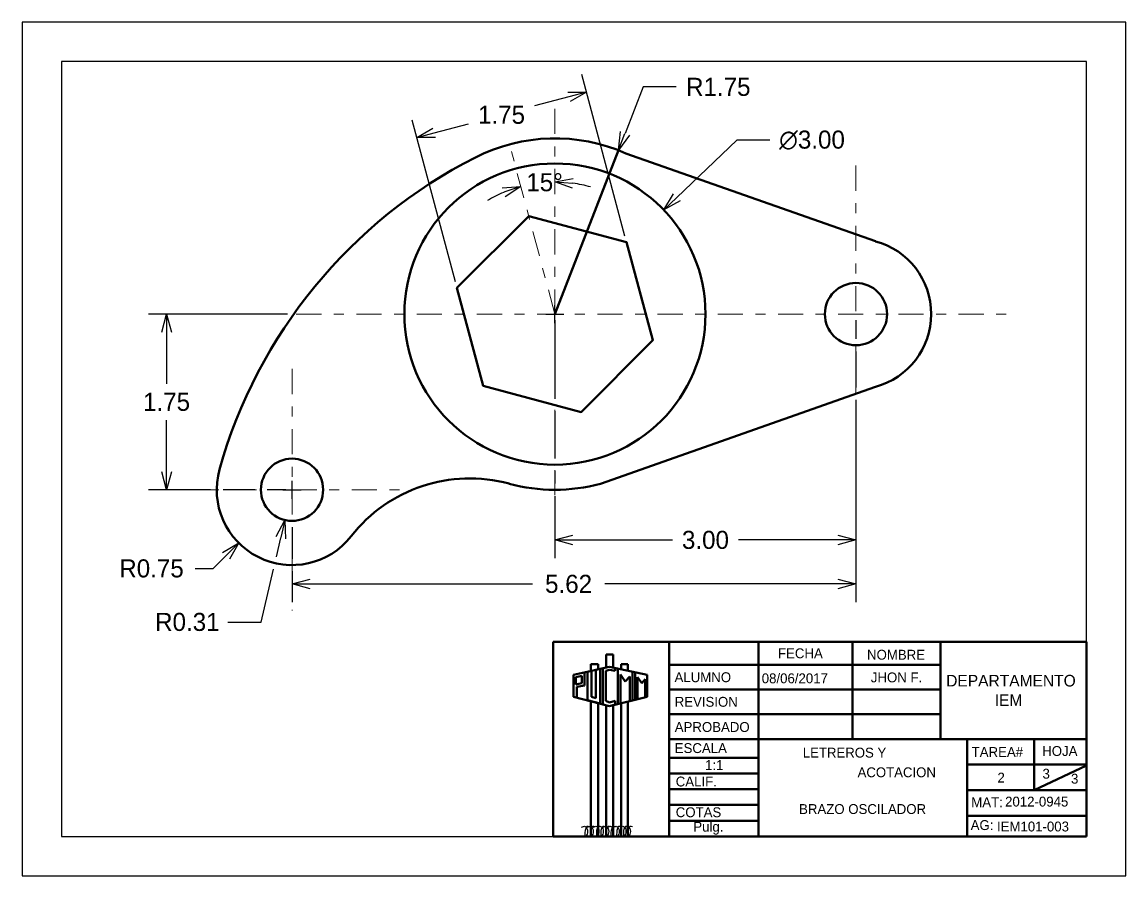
# Model space of a CAD drawing. Header units: inches. Extents: x 5.1 to 37.3, y 10.5 to 21.5.
# Drawn here: x 26.28 to 37.28, y 11.09 to 19.6 of the extents above; entities that cross this region are included whole.
import ezdxf

# ---------------------------------------------------------------- set-up
doc = ezdxf.new("R2010")
doc.units = ezdxf.units.IN
doc.header["$MEASUREMENT"] = 0
doc.linetypes.add('DASHDOT2', pattern=[0.5, 0.25, -0.125, 0, -0.125])
for name, color, linetype, lineweight in [('continua', 7, 'Continuous', 50), ('Eje', 3, 'DASHDOT2', 18), ('Perfil visible', 7, 'Continuous', 50)]:
    doc.layers.add(name, color=color, linetype=linetype, lineweight=lineweight)
doc.dimstyles.get("Standard").update_dxf_attribs({"dimtxt": 0.18, "dimasz": 0.18, "dimexe": 0.18, "dimexo": 0.0625, "dimgap": 0.09, "dimtad": 0, "dimtih": 1, "dimtoh": 1, "dimzin": 0, "dimdsep": 46, "dimtxsty": 'Standard', "dimblk": 'OPEN30', "dimcen": 0.09, "dimclrt": 256, "dimadec": 0, "dimazin": 0, "dimtfac": 1, "dimtofl": 0, "dimtmove": 0, "dimatfit": 3, "dimldrblk": 'OPEN30', "dimfxl": 1, "dimtolj": 1, "dimtzin": 0, "dimarcsym": 0})

# ---------------------------------------------------------------- blocks, each defined once
blk = doc.blocks.new('_Open30')
at = {"color": 0, "linetype": 'ByBlock', "lineweight": -2}
for p, q in [((-1, 0.268), (0, 0)), ((0, 0), (-1, -0.268)), ((0, 0), (-1, 0))]:
    blk.add_line(p, q, dxfattribs=at)
blk = doc.blocks.new('*D13')
at = {"layer": 'Defpoints', "color": 0, "transparency": 16777216}
for p in [(28.969, 14.63), (34.589, 14.691), (34.589, 14.002)]:
    blk.add_point(p, dxfattribs=at)
at = {"layer": 'Perfil visible', "color": 0, "lineweight": -2, "transparency": 16777216}
for p, q in [((28.969, 14.568), (28.969, 14.253)), ((34.589, 14.629), (34.589, 13.822)), ((28.969, 14.128), (28.969, 13.822)), ((29.149, 14.002), (31.365, 14.002)), ((34.409, 14.002), (32.085, 14.002))]:
    blk.add_line(p, q, dxfattribs=at)
at = {"layer": 'Perfil visible', "color": 0, "lineweight": -2, "transparency": 16777216, "xscale": 0.18, "yscale": 0.18, "zscale": 0.18, "rotation": 180}
blk.add_blockref('_Open30', (28.969, 14.002), dxfattribs=at)
at = {"layer": 'Perfil visible', "color": 0, "lineweight": -2, "transparency": 16777216, "xscale": 0.18, "yscale": 0.18, "zscale": 0.18}
blk.add_blockref('_Open30', (34.589, 14.002), dxfattribs=at)
at = {"layer": 'Perfil visible', "transparency": 16777216, "insert": (31.725, 14.002), "char_height": 0.18, "attachment_point": 5}
blk.add_mtext('\\A1;5.62', dxfattribs=at)
blk = doc.blocks.new('*D14')
at = {"layer": 'Defpoints', "color": 0, "transparency": 16777216}
for p in [(31.589, 16.69), (34.589, 16.69), (34.589, 14.44)]:
    blk.add_point(p, dxfattribs=at)
at = {"layer": 'Perfil visible', "color": 0, "lineweight": -2, "transparency": 16777216}
for p, q in [((31.589, 16.628), (31.589, 15.847)), ((34.589, 16.628), (34.589, 16.443)), ((34.589, 16.318), (34.589, 15.96)), ((34.589, 15.835), (34.589, 14.26)), ((31.589, 15.722), (31.589, 15.253)), ((31.589, 15.128), (31.589, 15.003)), ((31.589, 14.878), (31.589, 14.26)), ((31.769, 14.44), (32.759, 14.44)), ((34.409, 14.44), (33.419, 14.44))]:
    blk.add_line(p, q, dxfattribs=at)
at = {"layer": 'Perfil visible', "color": 0, "lineweight": -2, "transparency": 16777216, "xscale": 0.18, "yscale": 0.18, "zscale": 0.18, "rotation": 180}
blk.add_blockref('_Open30', (31.589, 14.44), dxfattribs=at)
at = {"layer": 'Perfil visible', "color": 0, "lineweight": -2, "transparency": 16777216, "xscale": 0.18, "yscale": 0.18, "zscale": 0.18}
blk.add_blockref('_Open30', (34.589, 14.44), dxfattribs=at)
at = {"layer": 'Perfil visible', "transparency": 16777216, "insert": (33.089, 14.44), "char_height": 0.18, "attachment_point": 5}
blk.add_mtext('\\A1;3.00', dxfattribs=at)
blk = doc.blocks.new('*D16')
at = {"layer": 'Defpoints', "color": 0, "transparency": 16777216}
for p in [(27.719, 16.69), (28.986, 16.69), (28.969, 14.94)]:
    blk.add_point(p, dxfattribs=at)
at = {"layer": 'Perfil visible', "color": 0, "lineweight": -2, "transparency": 16777216}
for p, q in [((28.924, 16.69), (27.539, 16.69)), ((27.719, 16.51), (27.719, 15.995)), ((27.719, 15.12), (27.719, 15.635)), ((28.157, 14.94), (27.539, 14.94)), ((28.597, 14.94), (28.282, 14.94)), ((28.907, 14.94), (28.722, 14.94))]:
    blk.add_line(p, q, dxfattribs=at)
at = {"layer": 'Perfil visible', "color": 0, "lineweight": -2, "transparency": 16777216, "xscale": 0.18, "yscale": 0.18, "zscale": 0.18}
for p, rotation in [((27.719, 16.69), 90), ((27.719, 14.94), 270)]:
    blk.add_blockref('_Open30', p, dxfattribs=dict(at, rotation=rotation))
at = {"layer": 'Perfil visible', "transparency": 16777216, "insert": (27.719, 15.815), "char_height": 0.18, "attachment_point": 5}
blk.add_mtext('\\A1;1.75', dxfattribs=at)
blk = doc.blocks.new('*D17')
at = {"layer": 'Defpoints', "color": 0, "transparency": 16777216}
for p in [(28.969, 14.94), (28.438, 14.41)]:
    blk.add_point(p, dxfattribs=at)
at = {"layer": 'Perfil visible', "color": 0, "lineweight": -2, "transparency": 16777216}
for p, q in [((28.969, 14.85), (28.969, 15.03)), ((28.879, 14.94), (29.059, 14.94)), ((28.184, 14.156), (28.311, 14.283)), ((28.004, 14.156), (28.184, 14.156))]:
    blk.add_line(p, q, dxfattribs=at)
at = {"layer": 'Perfil visible', "color": 0, "lineweight": -2, "transparency": 16777216, "xscale": 0.18, "yscale": 0.18, "zscale": 0.18, "rotation": 44.95973885631771}
blk.add_blockref('_Open30', (28.438, 14.41), dxfattribs=at)
at = {"layer": 'Perfil visible', "transparency": 16777216, "insert": (27.569, 14.156), "char_height": 0.18, "attachment_point": 5}
blk.add_mtext('\\A1;R0.75', dxfattribs=at)
blk = doc.blocks.new('*D19')
at = {"layer": 'Defpoints', "color": 0, "transparency": 16777216}
for p in [(31.903, 18.901), (32.303, 17.405), (30.613, 16.952)]:
    blk.add_point(p, dxfattribs=at)
at = {"layer": 'Perfil visible', "color": 0, "lineweight": -2, "transparency": 16777216}
for p, q in [((32.287, 17.465), (31.856, 19.075)), ((31.729, 18.854), (31.387, 18.763)), ((30.597, 17.012), (30.166, 18.622)), ((30.386, 18.495), (30.727, 18.586))]:
    blk.add_line(p, q, dxfattribs=at)
at = {"layer": 'Perfil visible', "color": 0, "lineweight": -2, "transparency": 16777216, "xscale": 0.18, "yscale": 0.18, "zscale": 0.18}
for p, rotation in [((31.903, 18.901), 15.00000000000006), ((30.212, 18.448), 195.0000000000001)]:
    blk.add_blockref('_Open30', p, dxfattribs=dict(at, rotation=rotation))
at = {"layer": 'Perfil visible', "transparency": 16777216, "insert": (31.057, 18.674), "char_height": 0.18, "attachment_point": 5}
blk.add_mtext('\\A1;1.75', dxfattribs=at)
blk = doc.blocks.new('*D20')
at = {"layer": 'Defpoints', "color": 0, "transparency": 16777216}
for p in [(31.589, 18.734), (31.136, 18.381), (31.361, 17.986), (31.589, 16.69), (31.589, 14.285)]:
    blk.add_point(p, dxfattribs=at)
at = {"layer": 'Perfil visible', "color": 0, "lineweight": -2, "transparency": 16777216}
for start, end in [(74.3066, 82.1533), (112.8467, 120.6934)]:
    blk.add_arc((31.589, 16.69), 1.315, start, end, dxfattribs=at)
at = {"layer": 'Perfil visible', "color": 0, "lineweight": -2, "transparency": 16777216, "xscale": 0.18, "yscale": 0.18, "zscale": 0.18}
for p, rotation in [((31.589, 18.006), 176.0766612068001), ((31.249, 17.961), 18.92333879319992)]:
    blk.add_blockref('_Open30', p, dxfattribs=dict(at, rotation=rotation))
at = {"layer": 'Perfil visible', "transparency": 16777216, "insert": (31.486, 18.002), "char_height": 0.18, "attachment_point": 5}
blk.add_mtext('\\A1;15°', dxfattribs=at)
blk = doc.blocks.new('*D21')
at = {"layer": 'Defpoints', "color": 0, "transparency": 16777216}
for p in [(28.969, 14.94), (28.899, 14.639)]:
    blk.add_point(p, dxfattribs=at)
at = {"layer": 'Perfil visible', "color": 0, "lineweight": -2, "transparency": 16777216}
for p, q in [((28.969, 14.85), (28.969, 15.03)), ((28.879, 14.94), (29.059, 14.94)), ((28.813, 14.271), (28.858, 14.463)), ((28.661, 13.623), (28.784, 14.149)), ((28.331, 13.623), (28.661, 13.623))]:
    blk.add_line(p, q, dxfattribs=at)
at = {"layer": 'Perfil visible', "color": 0, "lineweight": -2, "transparency": 16777216, "xscale": 0.18, "yscale": 0.18, "zscale": 0.18, "rotation": 76.85433363213292}
blk.add_blockref('_Open30', (28.899, 14.639), dxfattribs=at)
at = {"layer": 'Perfil visible', "transparency": 16777216, "insert": (27.926, 13.623), "char_height": 0.18, "attachment_point": 5}
blk.add_mtext('\\A1;R0.31', dxfattribs=at)
blk = doc.blocks.new('*D22')
at = {"layer": 'Defpoints', "color": 0, "transparency": 16777216}
for p in [(32.222, 18.322), (31.589, 16.69)]:
    blk.add_point(p, dxfattribs=at)
at = {"layer": 'Perfil visible', "color": 0, "lineweight": -2, "transparency": 16777216}
for p, q in [((32.467, 18.952), (32.288, 18.49)), ((32.797, 18.952), (32.467, 18.952)), ((31.589, 16.6), (31.589, 16.78)), ((31.499, 16.69), (31.679, 16.69))]:
    blk.add_line(p, q, dxfattribs=at)
at = {"layer": 'Perfil visible', "color": 0, "lineweight": -2, "transparency": 16777216, "xscale": 0.18, "yscale": 0.18, "zscale": 0.18, "rotation": 248.7812468249658}
blk.add_blockref('_Open30', (32.222, 18.322), dxfattribs=at)
at = {"layer": 'Perfil visible', "transparency": 16777216, "insert": (33.217, 18.952), "char_height": 0.18, "attachment_point": 5}
blk.add_mtext('\\A1;R1.75', dxfattribs=at)
blk = doc.blocks.new('*D23')
at = {"layer": 'Defpoints', "color": 0, "transparency": 16777216}
for p in [(32.674, 17.727), (30.505, 15.654)]:
    blk.add_point(p, dxfattribs=at)
at = {"layer": 'Perfil visible', "color": 0, "lineweight": -2, "transparency": 16777216}
for p, q in [((33.401, 18.422), (32.804, 17.851)), ((33.731, 18.422), (33.401, 18.422)), ((31.589, 16.6), (31.589, 16.78)), ((31.499, 16.69), (31.679, 16.69))]:
    blk.add_line(p, q, dxfattribs=at)
at = {"layer": 'Perfil visible', "color": 0, "lineweight": -2, "transparency": 16777216, "xscale": 0.18, "yscale": 0.18, "zscale": 0.18, "rotation": 223.6984309388595}
blk.add_blockref('_Open30', (32.674, 17.727), dxfattribs=at)
at = {"layer": 'Perfil visible', "transparency": 16777216, "insert": (34.151, 18.422), "char_height": 0.18, "attachment_point": 5}
blk.add_mtext('\\A1;∅3.00', dxfattribs=at)

msp = doc.modelspace()

# ---------------------------------------------------------------- linework, layer by layer
for points in [[(26.279, 19.598), (26.279, 11.094), (37.279, 11.094), (37.279, 19.598)], [(26.673, 19.204), (26.673, 11.488), (36.885, 11.488), (36.885, 19.204)]]:
    msp.add_lwpolyline(points, close=True)
for points in [[(31.855, 11.581), (31.891, 11.587), (31.914, 11.537), (31.898, 11.488)], [(31.935, 11.584), (31.91, 11.587), (31.896, 11.567), (31.889, 11.488)], [(31.912, 11.581), (31.947, 11.587), (31.971, 11.537), (31.954, 11.488)], [(31.992, 11.584), (31.966, 11.587), (31.953, 11.567), (31.946, 11.488)], [(31.969, 11.581), (32.005, 11.587), (32.028, 11.537), (32.012, 11.488)], [(32.049, 11.584), (32.024, 11.587), (32.01, 11.567), (32.003, 11.488)], [(32.012, 11.581), (32.048, 11.587), (32.071, 11.537), (32.055, 11.488)], [(32.092, 11.584), (32.067, 11.587), (32.053, 11.567), (32.046, 11.488)], [(32.066, 11.581), (32.102, 11.587), (32.125, 11.537), (32.109, 11.488)], [(32.146, 11.584), (32.121, 11.587), (32.107, 11.567), (32.1, 11.488)], [(32.114, 11.581), (32.149, 11.587), (32.172, 11.537), (32.156, 11.488)], [(32.194, 11.584), (32.168, 11.587), (32.155, 11.567), (32.148, 11.488)], [(32.171, 11.581), (32.206, 11.587), (32.23, 11.537), (32.213, 11.488)], [(32.251, 11.584), (32.225, 11.587), (32.212, 11.567), (32.205, 11.488)], [(32.238, 11.581), (32.273, 11.587), (32.297, 11.537), (32.281, 11.488)], [(32.318, 11.584), (32.292, 11.587), (32.279, 11.567), (32.272, 11.488)], [(32.282, 11.581), (32.318, 11.587), (32.341, 11.537), (32.325, 11.488)], [(32.362, 11.584), (32.337, 11.587), (32.323, 11.567), (32.316, 11.488)]]:
    msp.add_spline(points, degree=3)
at = {"layer": 'continua'}
for p, q in [((31.571, 11.488), (31.571, 13.426)), ((31.571, 13.426), (36.885, 13.426)), ((31.571, 13.426), (31.571, 13.192)), ((31.571, 13.426), (32.727, 13.426)), ((31.571, 11.488), (31.571, 13.426)), ((31.571, 13.426), (36.885, 13.426)), ((31.571, 13.426), (31.571, 13.192)), ((31.571, 13.426), (32.727, 13.426)), ((32.727, 13.426), (32.727, 11.488)), ((32.727, 13.426), (33.618, 13.426)), ((32.727, 13.426), (32.727, 12.457)), ((32.727, 13.426), (32.727, 12.879)), ((32.727, 13.426), (32.727, 11.488)), ((32.727, 13.426), (33.618, 13.426)), ((32.727, 13.426), (32.727, 12.457)), ((32.727, 13.426), (32.727, 12.879)), ((33.618, 13.426), (33.618, 11.488)), ((33.618, 13.426), (34.556, 13.426)), ((33.618, 13.426), (33.618, 11.488)), ((33.618, 13.426), (34.556, 13.426)), ((34.556, 13.426), (34.556, 12.457)), ((34.556, 13.426), (35.432, 13.426)), ((34.556, 13.426), (34.556, 12.457)), ((34.556, 13.426), (35.432, 13.426)), ((35.432, 13.426), (35.432, 12.457)), ((35.432, 13.426), (35.432, 12.457)), ((36.885, 13.426), (36.885, 11.488)), ((36.885, 13.426), (36.885, 11.488)), ((31.946, 13.135), (31.946, 13.204)), ((31.946, 13.204), (32.019, 13.204)), ((31.946, 13.135), (31.946, 13.204)), ((31.946, 13.204), (32.019, 13.204)), ((32.019, 13.204), (32.019, 13.151)), ((32.019, 13.204), (32.019, 13.151)), ((32.1, 13.169), (32.1, 13.301)), ((32.1, 13.301), (32.168, 13.301)), ((32.1, 13.169), (32.1, 13.301)), ((32.1, 13.301), (32.168, 13.301)), ((32.168, 13.301), (32.168, 13.169)), ((32.168, 13.301), (32.168, 13.169)), ((32.249, 13.152), (32.249, 13.204)), ((32.249, 13.204), (32.316, 13.204)), ((32.249, 13.152), (32.249, 13.204)), ((32.249, 13.204), (32.316, 13.204)), ((32.316, 13.204), (32.316, 13.138)), ((32.316, 13.204), (32.316, 13.138)), ((32.134, 13.176), (31.774, 13.098)), ((32.134, 13.176), (31.774, 13.098)), ((31.774, 12.879), (31.774, 13.098)), ((31.774, 12.879), (31.774, 13.098)), ((31.884, 13.122), (31.884, 12.99)), ((31.884, 13.122), (31.884, 12.99)), ((31.913, 13.128), (31.954, 13.137)), ((31.913, 13.128), (31.954, 13.137)), ((31.914, 13.122), (31.913, 13.128)), ((31.913, 13.128), (31.913, 12.843)), ((31.913, 12.844), (31.913, 13.128)), ((31.914, 13.122), (31.913, 13.128)), ((31.913, 13.128), (31.913, 12.843)), ((31.913, 12.844), (31.913, 13.128)), ((31.954, 13.137), (31.954, 12.877)), ((31.954, 13.137), (31.954, 12.877)), ((31.995, 13.146), (32.039, 13.156)), ((31.995, 13.146), (32.039, 13.156)), ((31.995, 12.866), (31.995, 13.146)), ((31.995, 12.866), (31.995, 13.146)), ((32.134, 13.176), (32.039, 13.156)), ((32.134, 13.176), (32.039, 13.156)), ((32.039, 13.156), (32.039, 12.81)), ((32.039, 13.156), (32.039, 12.81)), ((32.087, 13.166), (32.068, 13.161)), ((32.087, 13.166), (32.068, 13.161)), ((32.068, 13.161), (32.068, 12.803)), ((32.068, 13.161), (32.068, 12.803)), ((32.095, 13.136), (32.134, 13.147)), ((32.134, 13.147), (32.095, 13.136)), ((32.095, 13.136), (32.134, 13.147)), ((32.134, 13.147), (32.095, 13.136)), ((32.095, 13.047), (32.095, 13.136)), ((32.095, 13.047), (32.095, 13.136)), ((32.508, 13.098), (32.134, 13.176)), ((32.508, 13.098), (32.134, 13.176)), ((32.134, 13.147), (32.188, 13.136)), ((32.134, 13.147), (32.188, 13.136)), ((32.188, 13.136), (32.188, 13.165)), ((32.188, 13.136), (32.188, 13.165)), ((32.216, 13.159), (32.216, 12.806)), ((32.216, 13.159), (32.216, 12.806)), ((32.242, 12.812), (32.242, 13.099)), ((32.242, 13.099), (32.29, 13.03)), ((32.242, 12.812), (32.242, 13.099)), ((32.242, 13.099), (32.29, 13.03)), ((32.362, 12.843), (32.362, 13.129)), ((32.362, 12.843), (32.362, 13.129)), ((32.389, 13.123), (32.389, 12.849)), ((32.389, 13.123), (32.389, 12.849)), ((32.508, 12.879), (32.508, 13.098)), ((32.508, 12.879), (32.508, 13.098)), ((32.727, 13.198), (35.432, 13.198)), ((32.727, 13.198), (35.432, 13.198)), ((31.856, 13.088), (31.797, 13.075)), ((31.856, 13.088), (31.797, 13.075)), ((31.797, 13.002), (31.797, 13.075)), ((31.797, 13.002), (31.797, 13.075)), ((31.856, 13.013), (31.797, 13.002)), ((31.856, 13.013), (31.797, 13.002)), ((31.884, 12.99), (31.808, 12.976)), ((31.884, 12.99), (31.808, 12.976)), ((31.856, 13.088), (31.856, 13.013)), ((31.856, 13.088), (31.856, 13.013)), ((31.884, 12.99), (31.884, 13.018)), ((31.884, 12.99), (31.884, 13.018)), ((32.095, 12.837), (32.095, 13.047)), ((32.095, 12.837), (32.095, 13.047)), ((32.29, 13.03), (32.336, 13.081)), ((32.29, 13.03), (32.336, 13.081)), ((32.336, 13.081), (32.336, 12.836)), ((32.336, 13.081), (32.336, 12.836)), ((32.413, 12.855), (32.413, 13.073)), ((32.413, 13.073), (32.455, 13.014)), ((32.413, 12.855), (32.413, 13.073)), ((32.413, 13.073), (32.455, 13.014)), ((32.455, 13.014), (32.489, 13.053)), ((32.455, 13.014), (32.489, 13.053)), ((32.489, 12.874), (32.489, 13.053)), ((32.489, 12.874), (32.489, 13.053)), ((32.134, 12.785), (31.774, 12.879)), ((32.134, 12.785), (31.774, 12.879)), ((31.808, 12.976), (31.808, 12.87)), ((31.808, 12.976), (31.808, 12.87)), ((31.954, 12.877), (31.995, 12.866)), ((31.954, 12.877), (31.995, 12.866)), ((32.508, 12.879), (32.134, 12.785)), ((32.508, 12.879), (32.134, 12.785)), ((32.727, 12.951), (35.432, 12.951)), ((32.727, 12.951), (35.432, 12.951)), ((32.039, 12.81), (31.913, 12.844)), ((32.039, 12.81), (31.913, 12.844)), ((31.946, 11.488), (31.946, 12.834)), ((31.946, 11.488), (31.946, 12.834)), ((32.019, 12.815), (32.019, 11.488)), ((32.019, 12.815), (32.019, 11.488)), ((32.068, 12.803), (32.134, 12.785)), ((32.068, 12.803), (32.134, 12.785)), ((32.134, 12.823), (32.095, 12.837)), ((32.134, 12.823), (32.095, 12.837)), ((32.1, 11.488), (32.1, 12.794)), ((32.1, 11.488), (32.1, 12.794)), ((32.188, 12.837), (32.134, 12.823)), ((32.188, 12.837), (32.134, 12.823)), ((32.134, 12.785), (32.188, 12.8)), ((32.134, 12.785), (32.188, 12.8)), ((32.168, 12.794), (32.168, 11.488)), ((32.168, 12.794), (32.168, 11.488)), ((32.188, 12.8), (32.188, 12.837)), ((32.188, 12.8), (32.188, 12.837)), ((32.249, 11.488), (32.249, 12.814)), ((32.249, 11.488), (32.249, 12.814)), ((32.316, 12.831), (32.316, 11.488)), ((32.316, 12.831), (32.316, 11.488)), ((32.727, 12.457), (32.727, 12.704)), ((32.727, 12.704), (35.432, 12.704)), ((32.727, 12.457), (32.727, 12.704)), ((32.727, 12.704), (35.432, 12.704)), ((32.727, 12.457), (36.885, 12.457)), ((32.727, 12.457), (36.885, 12.457)), ((35.697, 11.488), (35.697, 12.457)), ((35.697, 12.457), (35.697, 12.194)), ((35.697, 11.488), (35.697, 12.457)), ((35.697, 12.457), (35.697, 12.194)), ((36.885, 12.457), (36.364, 12.457)), ((36.364, 12.457), (36.364, 11.948)), ((36.885, 12.457), (36.364, 12.457)), ((36.364, 12.457), (36.364, 11.948)), ((36.885, 12.457), (36.519, 12.457)), ((36.885, 12.457), (36.519, 12.457)), ((33.618, 12.27), (32.727, 12.27)), ((33.618, 12.27), (32.727, 12.27)), ((33.618, 12.113), (32.727, 12.113)), ((33.618, 12.113), (32.727, 12.113)), ((35.699, 12.203), (36.885, 12.203)), ((35.699, 12.203), (36.885, 12.203)), ((36.364, 11.948), (36.885, 12.194)), ((36.364, 11.948), (36.885, 12.194)), ((36.885, 12.203), (36.885, 11.948)), ((36.885, 12.203), (36.885, 11.948)), ((36.885, 12.194), (36.885, 11.931)), ((36.885, 12.194), (36.885, 11.931)), ((36.885, 12.194), (36.885, 11.931)), ((36.885, 12.194), (36.885, 11.931)), ((33.618, 11.957), (32.727, 11.957)), ((33.618, 11.957), (32.727, 11.957)), ((36.885, 11.948), (35.697, 11.948)), ((36.885, 11.948), (35.697, 11.948)), ((35.697, 11.931), (35.697, 11.668)), ((35.697, 11.931), (35.697, 11.668)), ((33.618, 11.801), (32.727, 11.801)), ((33.618, 11.801), (32.727, 11.801)), ((35.695, 11.693), (36.885, 11.693)), ((35.695, 11.693), (36.885, 11.693)), ((33.618, 11.644), (32.727, 11.644)), ((33.618, 11.644), (32.727, 11.644)), ((33.618, 11.488), (33.618, 11.644)), ((33.618, 11.488), (33.618, 11.644)), ((31.571, 11.488), (36.885, 11.488)), ((31.571, 11.488), (31.946, 11.488)), ((31.571, 11.488), (31.946, 11.488)), ((31.571, 11.488), (36.885, 11.488)), ((31.571, 11.488), (31.946, 11.488)), ((31.571, 11.488), (31.946, 11.488)), ((36.885, 11.488), (35.697, 11.488)), ((36.885, 11.488), (35.697, 11.488)), ((36.885, 11.488), (35.697, 11.488)), ((36.885, 11.488), (35.697, 11.488))]:
    msp.add_line(p, q, dxfattribs=at)
at = {"layer": 'Eje'}
for p, q in [((31.589, 14.285), (31.589, 18.734)), ((31.589, 16.69), (31.136, 18.381)), ((34.589, 18.169), (34.589, 13.93)), ((27.812, 16.69), (36.089, 16.69)), ((28.969, 16.144), (28.969, 13.737)), ((27.765, 14.94), (30.173, 14.94))]:
    msp.add_line(p, q, dxfattribs=at)
at = {"layer": 'Perfil visible'}
for p, q in [((32.222, 18.322), (31.589, 16.69)), ((32.296, 18.291), (34.783, 17.415)), ((32.042, 15), (34.783, 15.966))]:
    msp.add_line(p, q, dxfattribs=at)
msp.add_lwpolyline([(31.328, 17.666), (30.613, 16.952), (30.875, 15.976), (31.851, 15.714), (32.565, 16.429), (32.303, 17.405)], close=True, dxfattribs=at)
for centre, radius in [((31.589, 16.69), 1.5), ((34.589, 16.69), 0.31), ((28.969, 14.94), 0.31)]:
    msp.add_circle(centre, radius, dxfattribs=at)
for centre, radius, start, end in [((31.589, 16.69), 1.75, 66.1776, 116.9348), ((31.589, 16.69), 1.75, 66.1776, 116.9348), ((33.061, 13.793), 5, 116.9348, 164.3364), ((34.589, 16.69), 0.75, 285, 75), ((28.969, 14.94), 0.75, 164.3364, 321.9344), ((30.74, 13.553), 1.5, 74.8649, 141.9344), ((31.589, 16.69), 1.75, 254.8649, 285), ((31.589, 16.69), 1.75, 254.8649, 285)]:
    msp.add_arc(centre, radius, start, end, dxfattribs=at)

# ---------------------------------------------------------------- texts
at = {"layer": 'continua'}
for s, height, p in [('FECHA', 0.0985, (33.812, 13.262)), ('NOMBRE', 0.0985, (34.699, 13.248)), ('ALUMNO', 0.0985, (32.781, 13.024)), ('08/06/2017', 0.0985, (33.65, 13.013)), ('JHON F.', 0.0985, (34.737, 13.022)), ('DEPARTAMENTO', 0.11583, (35.488, 12.981)), ('DEPARTAMENTO', 0.11583, (35.488, 12.981)), ('REVISION', 0.0982, (32.783, 12.779)), ('IEM', 0.1158, (35.972, 12.788)), ('IEM', 0.1158, (35.972, 12.788)), ('APROBADO', 0.0985, (32.783, 12.528)), ('ESCALA', 0.0985, (32.783, 12.318)), ('LETREROS Y', 0.0982, (34.059, 12.273)), ('LETREROS Y', 0.0982, (34.059, 12.273)), ('TAREA#', 0.0985, (35.742, 12.279)), ('HOJA', 0.0985, (36.445, 12.289)), ('1:1', 0.0985, (33.085, 12.149)), ('ACOTACION', 0.0982, (34.605, 12.077)), ('ACOTACION', 0.0982, (34.605, 12.077)), ('2', 0.0985, (35.999, 12.024)), ('3', 0.0985, (36.448, 12.063)), ('3', 0.0985, (36.732, 12.013)), ('CALIF.', 0.0985, (32.793, 11.985)), ('2012-0945', 0.0985, (36.075, 11.785)), ('COTAS', 0.0985, (32.793, 11.679)), ('BRAZO OSCILADOR', 0.09846, (34.022, 11.711)), ('MAT:', 0.0985, (35.738, 11.778)), ('Pulg.', 0.0985, (32.968, 11.535)), ('AG:', 0.0985, (35.732, 11.551)), ('IEM101-003', 0.0985, (35.994, 11.537))]:
    msp.add_text(s, height=height, dxfattribs=at).set_placement(p)

# ---------------------------------------------------------------- dimensions: what is measured, and where the dimension line sits
at = {"layer": 'Perfil visible'}
dim = msp.add_aligned_dim(p1=(30.613, 16.952), p2=(32.303, 17.405), distance=1.549, dimstyle='Standard', dxfattribs=at)
dim.commit()
dim.dimension.update_dxf_attribs({"geometry": '*D19', "text_midpoint": (31.057, 18.674)})
for center, mpoint, picture, middle in [((31.589, 16.69), (32.222, 18.322), '*D22', (33.217, 18.952)), ((28.969, 14.94), (28.899, 14.639), '*D21', (27.926, 13.623))]:
    dim = msp.add_radius_dim(center=center, mpoint=mpoint, dimstyle='Standard', dxfattribs=at)
    dim.commit()
    dim.dimension.update_dxf_attribs({"geometry": picture, "text_midpoint": middle, "dimtype": 164})
dim = msp.add_angular_dim_2l(base=(31.361, 17.986), line1=((31.589, 16.69), (31.136, 18.381)), line2=((31.589, 14.285), (31.589, 18.734)), dimstyle='Standard', dxfattribs=at)
dim.commit()
dim.dimension.update_dxf_attribs({"geometry": '*D20', "text_midpoint": (31.486, 18.002), "dimtype": 162})
dim = msp.add_diameter_dim_2p(p1=(30.505, 15.654), p2=(32.674, 17.727), dimstyle='Standard', dxfattribs=at)
dim.commit()
dim.dimension.update_dxf_attribs({"geometry": '*D23', "text_midpoint": (34.151, 18.422), "dimtype": 163})
dim = msp.add_linear_dim(base=(27.719, 16.69), p1=(28.969, 14.94), p2=(28.986, 16.69), angle=90, dimstyle='Standard', dxfattribs=at)
dim.commit()
dim.dimension.update_dxf_attribs({"geometry": '*D16', "text_midpoint": (27.719, 15.815)})
dim = msp.add_linear_dim(base=(34.589, 14.44), p1=(31.589, 16.69), p2=(34.589, 16.69), dimstyle='Standard', dxfattribs=at)
dim.commit()
dim.dimension.update_dxf_attribs({"geometry": '*D14', "text_midpoint": (33.089, 14.44)})
dim = msp.add_radius_dim(center=(28.969, 14.94), mpoint=(28.438, 14.41), dimstyle='Standard', dxfattribs=at)
dim.commit()
dim.dimension.update_dxf_attribs({"geometry": '*D17', "text_midpoint": (27.569, 14.156)})
dim = msp.add_linear_dim(base=(34.589, 14.002), p1=(28.969, 14.63), p2=(34.589, 14.691), dimstyle='Standard', dxfattribs=at)
dim.commit()
dim.dimension.update_dxf_attribs({"geometry": '*D13', "text_midpoint": (31.725, 14.002), "dimtype": 160})

doc.saveas('drawing.dxf')
